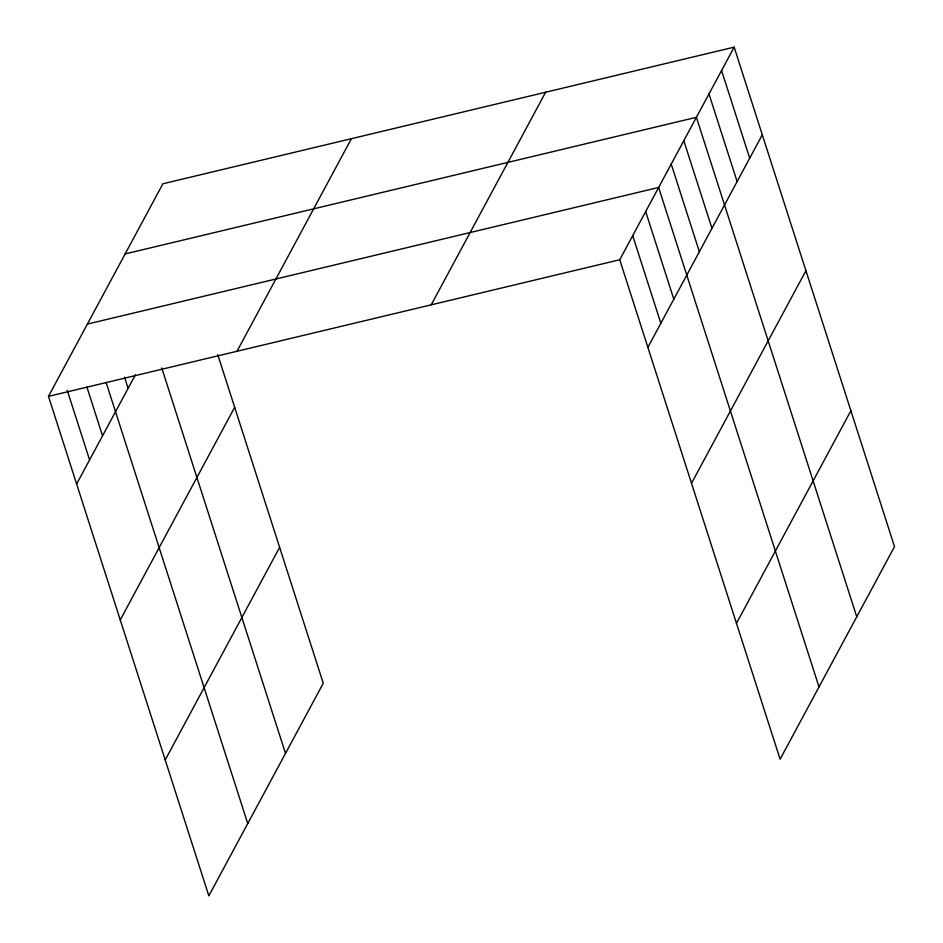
<?xml version="1.0" encoding="UTF-8"?>
<svg xmlns="http://www.w3.org/2000/svg" width="943" height="943" viewBox="0 0 943 943"><rect width="100%" height="100%" fill="white"/><g stroke="black" fill="none" stroke-linecap="round" stroke-linejoin="round"><path stroke-width="1.41" d="M217.75 354.615L323.26 683.251L208.839 895.85L48.482 396.366L162.891 183.779L734.161 47.15L894.518 546.634L780.109 759.221L619.74 259.749L734.161 47.15M76.619 484.007L135.391 374.795M236.999 351.279L351.409 138.692M120.256 619.916L234.666 407.317M165.214 759.94L279.623 547.341M431.222 304.837L545.643 92.237M647.876 347.378L762.298 134.79M691.514 483.287L805.923 270.7M736.471 623.323L850.892 410.724M125.136 253.926L696.394 117.309L856.763 616.793M87.381 324.086L658.638 187.468L819.007 686.94M48.482 396.366L619.74 259.749M721.572 70.536L749.709 158.176M708.983 93.923L737.12 181.563M683.816 140.696L711.953 228.324M671.227 164.082L699.364 251.71M645.672 211.562L673.809 299.19M632.706 235.656L660.843 323.284M161.736 367.911L285.505 753.41M124.535 377.212L128.107 388.339M106.135 382.516L247.75 823.569M86.921 387.137L102.551 435.819M67.248 390.355L89.585 459.913"/></g></svg>
